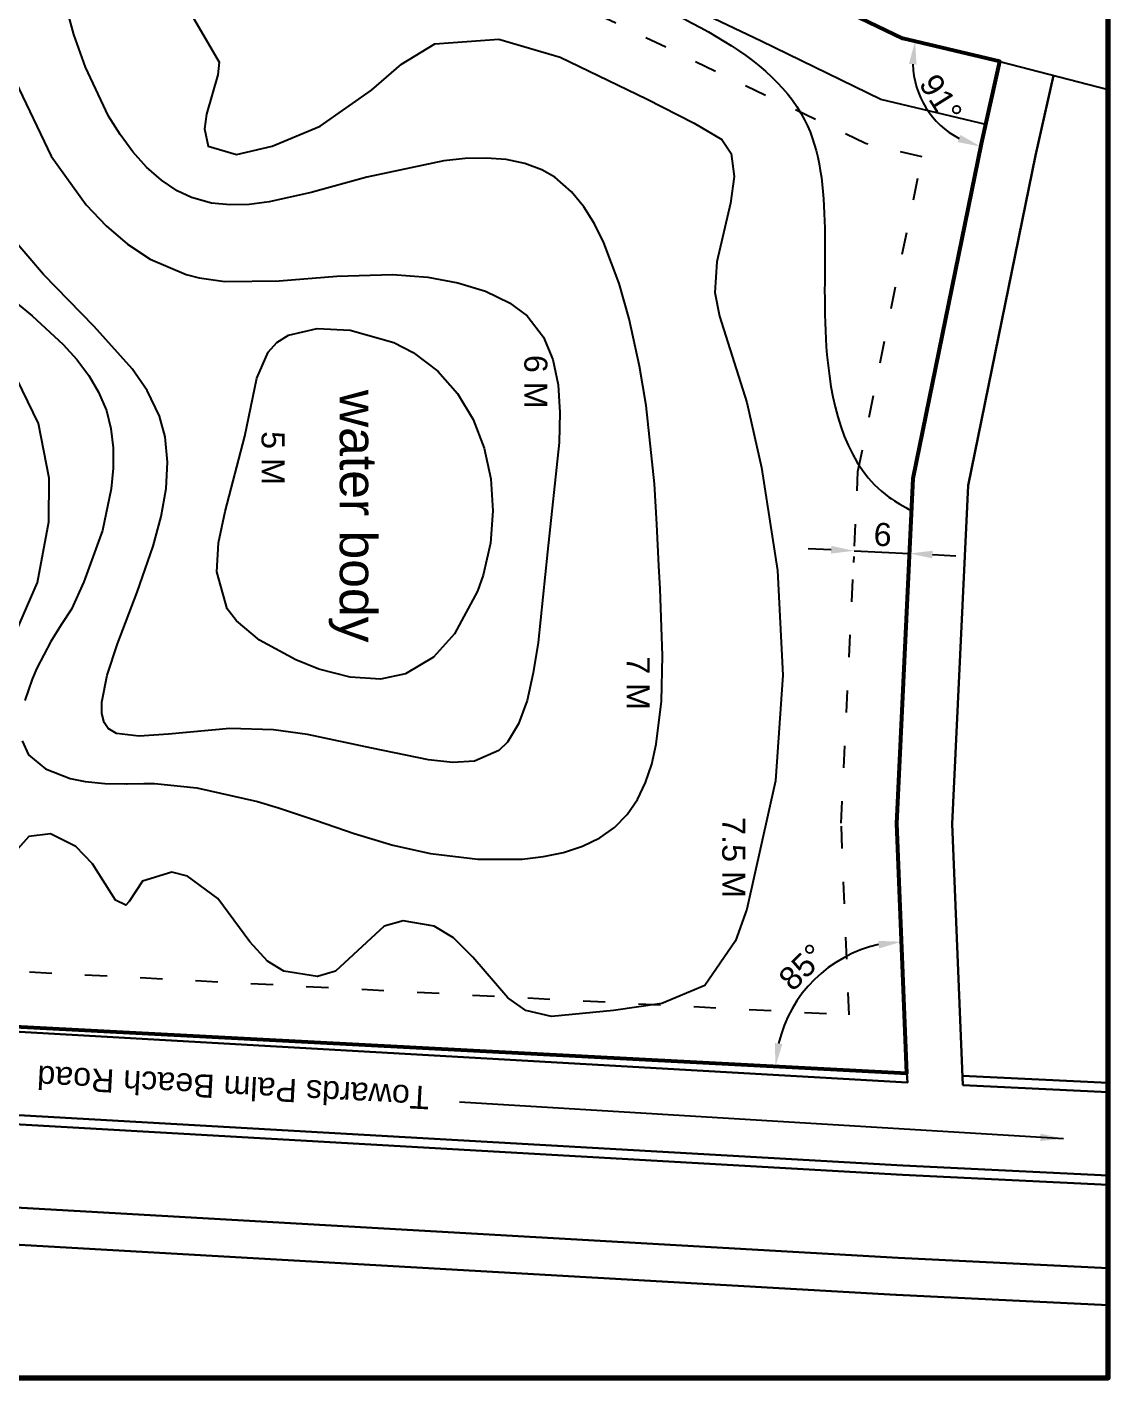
# Model space of a CAD drawing. Header units: millimetres. Extents: x 586 to 1010, y 369 to 668.
# Drawn here: x 893 to 1010.1, y 368.6 to 514.7 of the extents above; entities that cross this region are included whole.
import ezdxf

# ---------------------------------------------------------------- set-up
doc = ezdxf.new("R2010")
doc.units = ezdxf.units.MM
doc.linetypes.add('ACAD_ISO03W100', pattern=[30, 12, -18])
doc.styles.get("Standard").update_dxf_attribs({"font": 'arial.ttf'})
doc.dimstyles.new('ISO-25', dxfattribs={"dimtxt": 2.5, "dimasz": 2.5, "dimexe": 1.25, "dimexo": 0.625, "dimtad": 1, "dimtxsty": 'Standard', "dimcen": 2.5, "dimadec": 0, "dimazin": 0, "dimtfac": 1, "dimtmove": 0, "dimatfit": 3, "dimfxl": 1, "dimarcsym": 0})

# ---------------------------------------------------------------- blocks, each defined once
blk = doc.blocks.new('*D13')
at = {"color": 0, "lineweight": -2, "transparency": 16777216}
blk.add_arc((988.29, 401.52), 14.25, 102.4017, 166.9411, dxfattribs=at)
at = {"color": 0, "transparency": 16777216}
for points in [[(985.18, 415.84), (985.28, 415.02), (987.71, 415.75)], [(974.82, 404.68), (974, 404.79), (974.06, 402.26)]]:
    blk.add_solid(points, dxfattribs=at)
at = {"layer": 'Defpoints', "color": 0, "transparency": 16777216}
for p in [(987.19, 428.54), (981.05, 413.78), (776.47, 412.59), (988.29, 401.52), (988.29, 401.52)]:
    blk.add_point(p, dxfattribs=at)
at = {"color": 0, "lineweight": 25, "transparency": 16777216, "insert": (976.94, 413), "char_height": 2.5, "attachment_point": 5, "rotation": 44.6714}
blk.add_mtext('85°', dxfattribs=at)
blk = doc.blocks.new('*D14')
at = {"color": 0, "lineweight": -2, "transparency": 16777216}
blk.add_line((996.21, 501.47), (996.01, 500.55), dxfattribs=at)
blk.add_arc((998.36, 510.98), 9.44, 181.8682, 242.069, dxfattribs=at)
at = {"color": 0, "transparency": 16777216}
for points in [[(988.51, 510.72), (989.34, 510.64), (989.17, 513.16)], [(994.08, 503.03), (993.79, 502.25), (996.28, 501.77)]]:
    blk.add_solid(points, dxfattribs=at)
at = {"layer": 'Defpoints', "color": 0, "transparency": 16777216}
for p in [(987.84, 513.48), (998.36, 510.98), (998.36, 510.98), (989.32, 508.25), (996.35, 502.08)]:
    blk.add_point(p, dxfattribs=at)
at = {"color": 0, "lineweight": 25, "transparency": 16777216, "insert": (991.96, 506.99), "char_height": 2.5, "attachment_point": 5, "rotation": 301.9686}
blk.add_mtext('91°', dxfattribs=at)
blk = doc.blocks.new('*D20')
at = {"color": 0, "lineweight": -2, "transparency": 16777216}
for p, q in [((980.09, 458.15), (977.59, 458.27)), ((982.58, 458.04), (988.58, 457.75)), ((991.07, 457.63), (993.57, 457.51)), ((982.55, 457.41), (982.52, 456.79)), ((988.55, 457.13), (988.52, 456.5))]:
    blk.add_line(p, q, dxfattribs=at)
at = {"color": 0, "transparency": 16777216}
for points in [[(980.11, 458.57), (980.07, 457.74), (982.58, 458.04)], [(991.09, 458.05), (991.05, 457.22), (988.58, 457.75)]]:
    blk.add_solid(points, dxfattribs=at)
at = {"layer": 'Defpoints', "color": 0, "transparency": 16777216}
for p in [(982.58, 458.04), (988.58, 457.75), (988.58, 457.75)]:
    blk.add_point(p, dxfattribs=at)
at = {"color": 0, "lineweight": 25, "transparency": 16777216, "insert": (985.67, 459.79), "char_height": 2.5, "attachment_point": 5, "rotation": 357.2755}
blk.add_mtext('6', dxfattribs=at)

msp = doc.modelspace()

# ---------------------------------------------------------------- linework, layer by layer
at = {"color": 1, "lineweight": 70}
msp.add_lwpolyline([(1010.059, 668.188), (586.289, 668.188), (586.289, 368.553), (1010.059, 368.553)], close=True, dxfattribs=at)
at = {"color": 14, "lineweight": 53}
msp.add_lwpolyline([(651.72, 446.436, -0.2884507), (676.131, 425.261), (691.204, 425.176), (770.492, 420.087), (776.466, 412.586), (988.288, 401.516), (987.187, 428.538), (988.963, 465.862), (996.349, 502.075), (998.359, 510.985), (987.842, 513.48), (952.013, 530.715), (924.354, 550.241), (886.19, 590.875), (865.188, 604.38), (791.689, 626.083), (701.656, 642.511), (681.145, 642.511), (677.121, 642.819, -0.2782706), (630.583, 579.179), (651.72, 446.436)], format="xyb", dxfattribs=at)
at = {"color": 7}
msp.add_lwpolyline([(996.818, 504.156), (985.469, 506.849), (972.501, 513.18), (948.461, 524.654), (919.682, 544.971), (901.533, 565.051), (881.73, 585.42), (862.245, 597.951), (828.616, 607.88), (790.065, 619.263), (757.658, 625.176), (701.022, 635.511), (676.034, 635.511)], dxfattribs=at)
at = {"linetype": 'ACAD_ISO03W100', "ltscale": 0.2}
msp.add_lwpolyline([(657.003, 451.415, -0.222502), (680.294, 431.238), (691.414, 431.175), (773.529, 425.905), (779.476, 418.437), (982.025, 407.852), (981.181, 428.558), (982.992, 466.608), (989.935, 500.65), (983.809, 502.104), (945.909, 520.335), (916.44, 541.139), (878.456, 581.581), (860.143, 593.358), (788.905, 614.392), (700.57, 630.511), (681.183, 630.511, -0.2243581), (637.227, 575.606)], format="xyb", close=True, dxfattribs=at)
at = {"color": 254, "lineweight": 25}
for points in [[(892.538, 437.487), (893.222, 435.977), (895.055, 434.451), (897.726, 433.419), (899.324, 433.08), (901.471, 432.854), (903.596, 432.814), (905.709, 432.866), (906.841, 432.861), (911.416, 432.398), (917.988, 430.928), (920.253, 430.245), (924.382, 428.856), (928.464, 427.457), (932.652, 426.196), (936.708, 425.286), (941.843, 424.672), (946.632, 424.693), (948.94, 424.959), (951.137, 425.418), (953.182, 426.087), (955.034, 426.982), (956.636, 428.107), (958.008, 429.514), (959.114, 431.139), (959.993, 432.969), (960.67, 434.975), (961.166, 437.131), (961.712, 441.777), (961.819, 446.685), (961.57, 453.929), (961.456, 456.401), (961.232, 460.925), (960.957, 465.274), (960.065, 473.742), (959.352, 478.012), (958.215, 483.137), (957.144, 486.95), (955.491, 491.369), (954.474, 493.405), (953.311, 495.26), (951.986, 496.883), (950.163, 498.451), (948.789, 499.239), (946.918, 499.939), (944.896, 500.355), (942.744, 500.52), (940.489, 500.468), (938.154, 500.231), (929.833, 498.451), (923.788, 496.789), (919.273, 495.793), (917.111, 495.52), (915.025, 495.457), (913.022, 495.65), (910.834, 496.245), (909.299, 496.972), (907.592, 498.119), (905.993, 499.543), (904.506, 501.204), (903.134, 503.061), (901.881, 505.075), (899.361, 510.35), (898.113, 513.904), (896.884, 518.426)], [(891.804, 508.818), (895.666, 500.736), (899.463, 495.47), (901.62, 493.197), (903.933, 491.226), (906.387, 489.601), (910.282, 487.92), (911.664, 487.571), (914.464, 487.181), (920.353, 487.234), (926.585, 487.739), (932.593, 487.92), (936.435, 487.626), (939.664, 487.047), (942.662, 486.139), (945.291, 484.871), (947.17, 483.457), (948.956, 481.159), (949.965, 478.74), (950.528, 476.003), (950.727, 472.991), (950.644, 469.749), (949.397, 457.921), (948.361, 448.136), (947.852, 444.823), (947.173, 441.849), (946.258, 439.317), (945.04, 437.33), (944.133, 436.438), (941.481, 435.298), (939.15, 435.147), (936.498, 435.41), (930.379, 436.693), (923.418, 438.167), (919.712, 438.669), (914.999, 438.833), (908.377, 438.21), (905.175, 437.969), (902.748, 438.268), (901.814, 438.833), (901.389, 439.465), (901.141, 440.448), (901.139, 441.65), (901.724, 444.577), (902.853, 447.981), (904.983, 453.555), (906.704, 458.55), (907.56, 461.752), (908.094, 464.781), (908.256, 467.647), (907.996, 470.36), (907.392, 472.591), (906.046, 475.372), (904.42, 477.722), (900.328, 482.302), (894.841, 487.947), (887.161, 496.886)], [(889.137, 487.107), (893.618, 483.458), (896.967, 480.355), (898.44, 478.72), (899.727, 477.009), (900.794, 475.209), (901.634, 473.207), (902.123, 471.286), (902.372, 469.171), (902.378, 466.985), (902.166, 464.752), (901.201, 460.244), (899.215, 454.681), (897.853, 451.734), (896.726, 450.014), (895.623, 448.224), (894.11, 445.332), (893.599, 444.152), (892.815, 441.861)]]:
    msp.add_lwpolyline(points, dxfattribs=at)
at = {"color": 4, "lineweight": 25}
for points in [[(910.415, 516.795), (913.829, 510.912), (913.714, 509.532), (912.466, 505.275), (912.275, 503.701), (912.666, 501.827), (915.705, 500.922), (919.575, 501.82), (924.783, 503.985), (930.332, 507.884), (933.577, 510.673), (937.205, 512.895), (944.126, 513.381), (950.748, 511.429), (960.098, 506.95), (965.272, 504.298), (968.24, 502.545), (969.264, 501.033), (969.608, 498.54), (969.191, 495.636), (967.712, 489.309), (967.487, 485.984), (967.994, 483.426), (970.973, 474.095), (972.552, 467.065), (974.279, 455.894), (974.867, 444.59), (974.075, 433.154), (970.973, 419.289), (969.735, 415.829), (966.434, 411.01), (961.756, 409.08), (956.53, 408.306), (949.817, 407.668), (947.054, 408.306), (945.095, 409.675), (941.308, 414.081), (939.219, 416.168), (937.129, 417.435), (933.762, 417.994), (931.704, 417.435), (926.432, 412.559), (924.485, 411.992), (920.85, 412.559), (919.089, 413.656), (917.165, 415.725), (913.699, 420.431), (910.436, 422.834), (908.72, 423.27), (905.549, 422.304), (904.119, 420.117), (903.746, 419.71), (902.639, 420.242), (900.127, 424.16), (898.332, 426.034), (895.591, 427.408), (893.229, 427.139), (890.085, 423.596)], [(998.359, 510.985), (1010.059, 507.934)], [(889.607, 444.151), (894.196, 454.615), (895.417, 461.184), (895.448, 465.883), (894.283, 471.798), (891.984, 476.569)]]:
    msp.add_lwpolyline(points, dxfattribs=at)
at = {"color": 7, "lineweight": 30}
for points in [[(994.346, 400.223), (993.193, 428.517), (994.934, 465.115), (1002.216, 500.815), (1004.168, 509.47)], [(994.305, 401.226), (1010.059, 400.467)], [(1010.059, 399.466), (994.346, 400.223)]]:
    msp.add_lwpolyline(points, dxfattribs=at)
at = {"color": 254, "lineweight": 25}
msp.add_lwpolyline([(939.648, 475.056), (941.324, 472.249), (942.529, 469.142), (943.252, 465.821), (943.483, 462.37), (943.212, 458.872), (942.428, 455.413), (941.822, 453.677), (939.312, 449.04), (937.041, 446.545), (934.022, 444.717), (931.313, 444.154), (928.031, 444.358), (924.649, 445.253), (922.129, 446.253), (918.213, 448.359), (915.709, 450.446), (914.712, 451.757), (913.583, 455.754), (913.792, 458.899), (914.508, 462.286), (916.63, 470.447), (917.92, 476.699), (919.164, 479.527), (920.083, 480.56), (921.341, 481.361), (924.446, 482.105), (928.034, 481.923), (932.743, 480.56), (934.85, 479.48), (937.503, 477.485), (939.648, 475.056)], close=True, dxfattribs=at)
at = {"lineweight": 25}
msp.add_lwpolyline([(903.814, 432.816), (903.871, 432.821)], dxfattribs=at)
at = {"color": 7, "lineweight": 30}
for points in [[(988.288, 401.516), (988.341, 400.512), (691.091, 417.451, 0.1197605), (677.62, 414.979), (666.42, 409.98), (636.263, 398.145), (602.182, 369.967), (600.801, 368.553)], [(1010.059, 390.455), (987.868, 391.525), (690.579, 408.466, 0.1197605), (681.289, 406.761), (669.9, 401.677), (640.89, 390.292), (614.596, 368.553)], [(1010.059, 389.454), (987.816, 390.526), (690.522, 407.467, 0.1197605), (681.696, 405.848), (670.287, 400.755), (641.404, 389.42), (616.165, 368.553)], [(1010.059, 380.444), (987.352, 381.538, -0.0021935), (987.334, 381.539), (690.01, 398.482, 0.1197605), (685.365, 397.63), (673.767, 392.452), (646.03, 381.567), (630.29, 368.553)], [(1010.059, 376.439), (987.159, 377.543, -0.0021935), (987.107, 377.545), (689.783, 394.488, 0.1197605), (686.995, 393.977), (675.314, 388.762), (648.087, 378.077), (636.567, 368.553)]]:
    msp.add_lwpolyline(points, format="xyb", dxfattribs=at)
at = {"color": 254, "lineweight": 25}
msp.add_spline([(671.712, 620.709), (706.735, 621.773), (754.26, 613.83), (814.661, 600.148), (855.757, 598.01), (895.067, 567.065), (920.01, 542.018), (952.008, 521.248), (977.223, 504.653), (979.635, 479.234), (986.344, 463.855), (988.798, 462.385)], degree=3, dxfattribs=at)

# ---------------------------------------------------------------- texts
at = {"color": 7, "lineweight": 25, "attachment_point": 1}
for s, width, insert, char_height, rotation in [('6 M', 21.90154, (949.378, 479.237), 2.5, 270), ('water body', 49.10723, (930.905, 475.453), 4, 270), ('5 M', 21.90154, (920.931, 470.987), 2.5, 270), ('7 M', 21.90154, (960.448, 446.638), 2.5, 270), ('7.5 M', 21.90154, (970.797, 429.224), 2.5, 270), ('Towards Palm Beach Road ', 59.06233, (936.535, 397.606), 2.5, 176.97268)]:
    msp.add_mtext_dynamic_manual_height_columns(s, width=width, gutter_width=12.5, heights=[0], dxfattribs=dict(at, insert=insert, char_height=char_height, rotation=rotation))

# ---------------------------------------------------------------- dimensions: what is measured, and where the dimension line sits
at = {"lineweight": 25}
for base, line1, line2, picture, middle in [((989.323, 508.246), ((996.349, 502.075), (998.359, 510.985)), ((998.359, 510.985), (987.842, 513.48)), '*D14', (991.962, 506.992)), ((981.045, 413.784), ((776.466, 412.586), (988.288, 401.516)), ((988.288, 401.516), (987.187, 428.538)), '*D13', (976.936, 413))]:
    dim = msp.add_angular_dim_2l(base=base, line1=line1, line2=line2, dimstyle='ISO-25', dxfattribs=at)
    dim.commit()
    dim.dimension.update_dxf_attribs({"geometry": picture, "text_midpoint": middle})
dim = msp.add_aligned_dim(p1=(982.584, 458.035), p2=(988.577, 457.75), distance=0, dimstyle='ISO-25', dxfattribs=at)
dim.commit()
dim.dimension.update_dxf_attribs({"geometry": '*D20', "text_midpoint": (985.671, 459.792)})

# ---------------------------------------------------------------- leaders
at = {"color": 7, "lineweight": 25}
msp.add_leader([(1005.233, 394.436), (939.852, 398.406)], dimstyle='ISO-25', override={"dimtad": 0}, dxfattribs=at)

doc.saveas('drawing.dxf')
